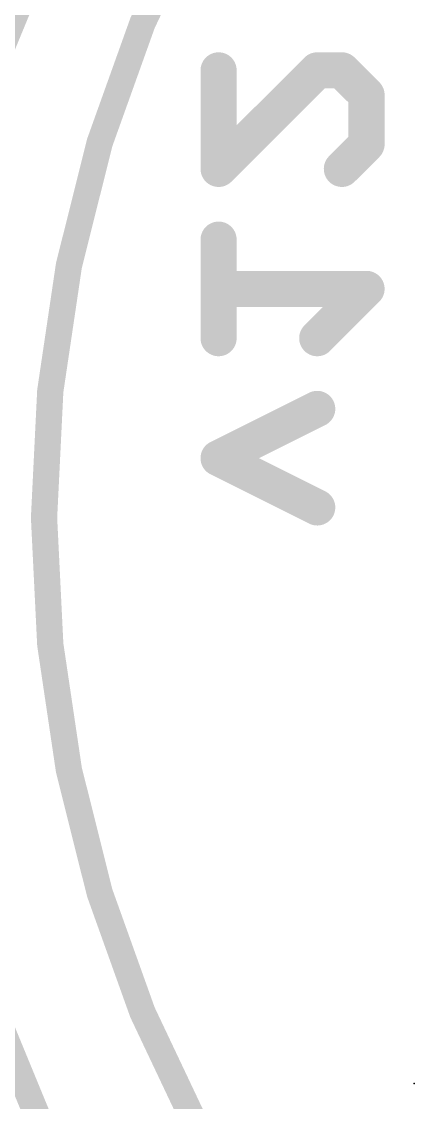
# Model space of a CAD drawing. Extents: x -6.3 to 52.2, y -19.1 to 23.1.
# Drawn here: x 4.46 to 7.5, y 5.19 to 13.55 of the extents above; entities that cross this region are included whole.
import ezdxf

# ---------------------------------------------------------------- set-up
doc = ezdxf.new("R2010")
doc.units = 0
for name, color, linetype in [('16', 132, 'CONTINUOUS'), ('21', 41, 'CONTINUOUS'), ('24', 53, 'CONTINUOUS'), ('51', 53, 'CONTINUOUS')]:
    doc.layers.add(name, color=color, linetype=linetype)

msp = doc.modelspace()

# ---------------------------------------------------------------- linework, layer by layer
at = {"layer": '16', "const_width": 0.2794}
for points in [[(5.9817, 13.1738), (5.9817, 12.4112)], [(5.9817, 12.4112), (6.7444, 13.1738)], [(6.7444, 13.1738), (6.935, 13.1738)], [(6.935, 13.1738), (7.1257, 12.9831)], [(7.1257, 12.9831), (7.1257, 12.6018)], [(7.1257, 12.6018), (6.935, 12.4112)], [(5.9817, 11.1014), (5.9817, 11.8641)], [(7.1257, 11.4828), (5.9817, 11.4828)], [(6.7444, 11.1014), (7.1257, 11.4828)], [(5.9817, 10.173), (6.7444, 10.5544)], [(6.7444, 9.7917), (5.9817, 10.173)]]:
    msp.add_lwpolyline(points, dxfattribs=at)
at = {"layer": '16', "const_width": 0.1397}
for points in [[(6.0515, 13.1738, 1), (5.9119, 13.1738)], [(6.7444, 13.2437, 1), (6.7444, 13.1039)], [(6.7937, 13.1244, 1), (6.695, 13.2232)], [(6.9844, 13.2232, 1), (6.8856, 13.1244)], [(6.935, 13.1039, 1), (6.935, 13.2437)], [(7.1955, 12.9831, 1), (7.0558, 12.9831)], [(7.0763, 12.9337, 1), (7.1751, 13.0325)], [(7.1751, 12.5524, 1), (7.0763, 12.6512)], [(7.0558, 12.6018, 1), (7.1955, 12.6018)], [(5.9323, 12.4605, 1), (6.0311, 12.3618)], [(5.9119, 12.4112, 1), (6.0515, 12.4112)], [(6.8856, 12.4605, 1), (6.9844, 12.3618)], [(6.0515, 11.8641, 1), (5.9119, 11.8641)], [(5.9817, 11.5526, 1), (5.9817, 11.4129)], [(7.1751, 11.4334, 1), (7.0763, 11.5321)], [(7.1257, 11.4129, 1), (7.1257, 11.5526)], [(6.695, 11.1508, 1), (6.7937, 11.052)], [(5.9119, 11.1014, 1), (6.0515, 11.1014)], [(6.7756, 10.4919, 1), (6.7131, 10.6168)], [(6.0129, 10.2355, 1), (5.9505, 10.1105)], [(5.9505, 10.2355, 1), (6.0129, 10.1105)], [(6.7131, 9.7292, 1), (6.7756, 9.8542)]]:
    msp.add_lwpolyline(points, format="xyb", dxfattribs=at)
at = {"layer": '21', "const_width": 0.2032}
msp.add_lwpolyline([(10.932, 19.992, 0.6993), (10.932, -0.888)], format="xyb", dxfattribs=at)
at = {"layer": '24'}
msp.add_point((7.493, 5.334), dxfattribs=at)
at = {"layer": '51', "const_width": 0.2032}
msp.add_lwpolyline([(14.632, -0.288, 1), (14.632, 19.712, 1), (14.632, -0.288)], format="xyb", dxfattribs=at)

doc.saveas('drawing.dxf')
